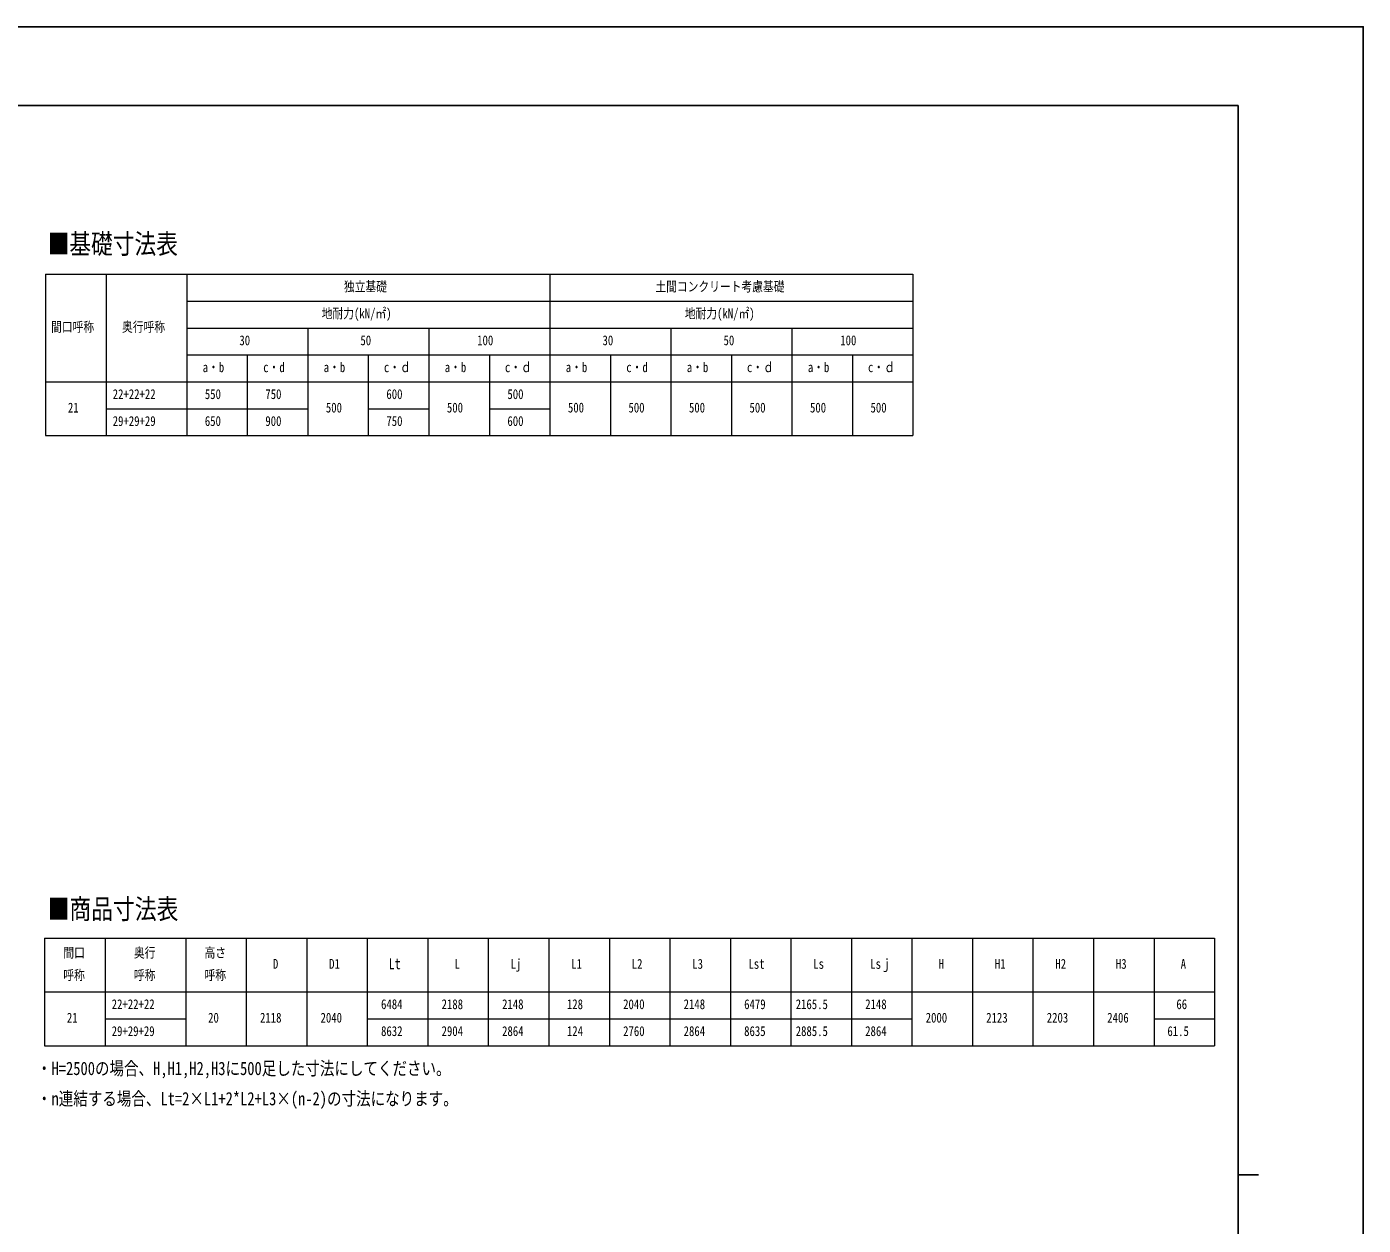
# Model space of a CAD drawing. Units: millimetres, scale not verified. Extents: x -12615 to 12615, y -8910 to 8910.
# Drawn here: x 2677 to 12615, y 0 to 8910 of the extents above; entities that cross this region are included whole.
import ezdxf
from ezdxf.enums import TextEntityAlignment as Align

# ---------------------------------------------------------------- set-up
doc = ezdxf.new("R2010")
doc.units = ezdxf.units.MM
doc.header["$LTSCALE"] = 40
doc.layers.add('0-1_TABLE1', color=7, linetype='Continuous', lineweight=18)
doc.layers.add('0-2_USER1', color=3, linetype='Continuous')
doc.layers.add('0-7_YKK_ZWAK', color=7, linetype='Continuous')
doc.styles.add('ＭＳ ゴシック', font='')
doc.styles.get('ＭＳ ゴシック').set_extended_font_data('MS Gothic')

msp = doc.modelspace()

# ---------------------------------------------------------------- linework, layer by layer
at = {"layer": '0-1_TABLE1'}
for p, q in [((2816.57, 7070.15), (9266.57, 7070.15)), ((2816.57, 7070.15), (2816.57, 5870.15)), ((3266.57, 7070.15), (3266.57, 5870.15)), ((3866.57, 7070.15), (3866.57, 5870.15)), ((6566.57, 7070.15), (6566.57, 5870.15)), ((3866.57, 6870.15), (9266.57, 6870.15)), ((3866.57, 6670.15), (9266.57, 6670.15)), ((4766.57, 6670.15), (4766.57, 5870.15)), ((5666.57, 6670.15), (5666.57, 5870.15)), ((7466.57, 6670.15), (7466.57, 5870.15)), ((8366.57, 6670.15), (8366.57, 5870.15)), ((3866.57, 6470.15), (9266.57, 6470.15)), ((5216.57, 6470.15), (5216.57, 5870.15)), ((6116.57, 6470.15), (6116.57, 5870.15)), ((7016.57, 6470.15), (7016.57, 5870.15)), ((7916.57, 6470.15), (7916.57, 5870.15)), ((8816.57, 6470.15), (8816.57, 5870.15)), ((2816.57, 6270.15), (9266.57, 6270.15)), ((3266.57, 6070.15), (4766.57, 6070.15)), ((5216.57, 6070.15), (5666.57, 6070.15)), ((6116.57, 6070.15), (6566.57, 6070.15)), ((2808.96, 2134.68), (11508.96, 2134.68)), ((2808.96, 2134.68), (2808.96, 1334.68)), ((3258.96, 2134.68), (3258.96, 1334.68)), ((3858.96, 2134.68), (3858.96, 1334.68)), ((4308.96, 2134.68), (4308.96, 1334.68)), ((4758.96, 2134.68), (4758.96, 1334.68)), ((5208.96, 2134.68), (5208.96, 1334.68)), ((5658.96, 2134.68), (5658.96, 1334.68)), ((6108.96, 2134.68), (6108.96, 1334.68)), ((6558.96, 2134.68), (6558.96, 1334.68)), ((7008.96, 2134.68), (7008.96, 1334.68)), ((7458.96, 2134.68), (7458.96, 1334.68)), ((7908.96, 2134.68), (7908.96, 1334.68)), ((8358.96, 2134.68), (8358.96, 1334.68)), ((8808.96, 2134.68), (8808.96, 1334.68)), ((9258.96, 2134.68), (9258.96, 1334.68)), ((9708.96, 2134.68), (9708.96, 1334.68)), ((10158.96, 2134.68), (10158.96, 1334.68)), ((10608.96, 2134.68), (10608.96, 1334.68)), ((11058.96, 2134.68), (11058.96, 1334.68)), ((11508.96, 2134.68), (11508.96, 1334.68)), ((2808.96, 1734.68), (11508.96, 1734.68)), ((3258.96, 1534.68), (3858.96, 1534.68)), ((5208.96, 1534.68), (9258.96, 1534.68)), ((11058.96, 1534.68), (11508.96, 1534.68)), ((2808.96, 1334.68), (11508.96, 1334.68))]:
    msp.add_line(p, q, dxfattribs=at)
for points in [[(9266.57, 7070.15), (9266.57, 6670.15), (9266.57, 5870.15)], [(4316.57, 6470.15), (4316.57, 6070.15), (4316.57, 5870.15)], [(2816.57, 5870.15), (3266.57, 5870.15), (6566.57, 5870.15), (9266.57, 5870.15)]]:
    msp.add_lwpolyline(points, dxfattribs=at)
at = {"layer": '0-7_YKK_ZWAK'}
for p, q in [((11685.06, 8325), (-11714.94, 8325)), ((11685.06, 8325), (11685.06, -7575)), ((11685.06, 375), (11835.06, 375))]:
    msp.add_line(p, q, dxfattribs=at)
msp.add_lwpolyline([(-12615, -8910), (12615, -8910), (12615, 8910), (-12615, 8910)], close=True, dxfattribs=at)

# ---------------------------------------------------------------- texts
at = {"layer": '0-1_TABLE1', "style": 'ＭＳ ゴシック', "width": 0.8}
for s, height, p in [('独立基礎', 73.31, (5035.24, 6920.15)), ('土間コンクリート考慮基礎', 73.31, (7351.24, 6920.15)), ('地耐力(kN/㎡)', 73.31, (4869.9, 6720.15)), ('地耐力(kN/㎡)', 73.31, (7569.9, 6720.15)), ('間口呼称', 73.31, (2857.57, 6620.15)), ('奥行呼称', 73.31, (3385.24, 6620.15)), ('30', 73.31, (4257.9, 6520.15)), ('50', 73.31, (5157.9, 6520.15)), ('100', 73.31, (6025.9, 6520.15)), ('30', 73.31, (6957.9, 6520.15)), ('50', 73.31, (7857.9, 6520.15)), ('100', 73.31, (8725.9, 6520.15)), ('a・b', 73.31, (3984.9, 6320.15)), ('c・d', 73.31, (4434.9, 6320.15)), ('a・b', 73.31, (4884.9, 6320.15)), ('c・ｄ', 73.31, (5332.24, 6320.15)), ('a・b', 73.31, (5784.9, 6320.15)), ('c・ｄ', 73.31, (6232.24, 6320.15)), ('a・b', 73.31, (6684.9, 6320.15)), ('c・d', 73.31, (7134.9, 6320.15)), ('a・b', 73.31, (7584.9, 6320.15)), ('c・ｄ', 73.31, (8032.24, 6320.15)), ('a・b', 73.31, (8484.9, 6320.15)), ('c・ｄ', 73.31, (8932.24, 6320.15)), ('22+22+22', 73.31, (3315.9, 6120.15)), ('550', 73.31, (4000.9, 6120.15)), ('750', 73.31, (4450.9, 6120.15)), ('600', 73.31, (5350.9, 6120.15)), ('500', 73.31, (6250.9, 6120.15)), ('21', 73.31, (2982.9, 6020.15)), ('500', 73.31, (4900.9, 6020.15)), ('500', 73.31, (5800.9, 6020.15)), ('500', 73.31, (6700.9, 6020.15)), ('500', 73.31, (7150.9, 6020.15)), ('500', 73.31, (7600.9, 6020.15)), ('500', 73.31, (8050.9, 6020.15)), ('500', 73.31, (8500.9, 6020.15)), ('500', 73.31, (8950.9, 6020.15)), ('29+29+29', 73.31, (3315.9, 5920.15)), ('650', 73.31, (4000.9, 5920.15)), ('900', 73.31, (4450.9, 5920.15)), ('750', 73.31, (5350.9, 5920.15)), ('600', 73.31, (6250.9, 5920.15)), ('間口', 73.31, (2948.63, 1968.01)), ('奥行', 73.31, (3473.63, 1968.01)), ('高さ', 73.31, (3998.63, 1968.01)), ('呼称', 73.31, (2948.63, 1801.34)), ('呼称', 73.31, (3473.63, 1801.34)), ('呼称', 73.31, (3998.63, 1801.34)), ('D', 73.31, (4507.29, 1884.68)), ('D1', 73.31, (4925.29, 1884.68)), ('Lt', 82.15, (5368.22, 1878.65)), ('L', 73.31, (5857.29, 1884.68)), ('Lj', 73.31, (6275.29, 1884.68)), ('L1', 73.31, (6725.29, 1884.68)), ('L2', 73.31, (7175.29, 1884.68)), ('L3', 73.31, (7625.29, 1884.68)), ('Lst', 73.31, (8043.29, 1884.68)), ('Ls', 73.31, (8525.29, 1884.68)), ('Lsｊ', 73.31, (8949.01, 1884.68)), ('H', 73.31, (9457.29, 1884.68)), ('H1', 73.31, (9875.29, 1884.68)), ('H2', 73.31, (10325.29, 1884.68)), ('H3', 73.31, (10775.29, 1884.68)), ('A', 73.31, (11257.29, 1884.68)), ('22+22+22', 73.31, (3308.29, 1584.68)), ('6484', 73.31, (5311.29, 1584.68)), ('2188', 73.31, (5761.29, 1584.68)), ('2148', 73.31, (6211.29, 1584.68)), ('128', 73.31, (6693.29, 1584.68)), ('2040', 73.31, (7111.29, 1584.68)), ('2148', 73.31, (7561.29, 1584.68)), ('6479', 73.31, (8011.29, 1584.68)), ('2165.5', 73.31, (8394.63, 1584.68)), ('2148', 73.31, (8911.29, 1584.68)), ('66', 73.31, (11225.29, 1584.68)), ('21', 73.31, (2975.29, 1484.68)), ('20', 73.31, (4025.29, 1484.68)), ('2118', 73.31, (4411.29, 1484.68)), ('2040', 73.31, (4861.29, 1484.68)), ('2000', 73.31, (9361.29, 1484.68)), ('2123', 73.31, (9811.29, 1484.68)), ('2203', 73.31, (10261.29, 1484.68)), ('2406', 73.31, (10711.29, 1484.68)), ('29+29+29', 73.31, (3308.29, 1384.68)), ('8632', 73.31, (5311.29, 1384.68)), ('2904', 73.31, (5761.29, 1384.68)), ('2864', 73.31, (6211.29, 1384.68)), ('124', 73.31, (6693.29, 1384.68)), ('2760', 73.31, (7111.29, 1384.68)), ('2864', 73.31, (7561.29, 1384.68)), ('8635', 73.31, (8011.29, 1384.68)), ('2885.5', 73.31, (8394.63, 1384.68)), ('2864', 73.31, (8911.29, 1384.68)), ('61.5', 73.31, (11158.63, 1384.68))]:
    msp.add_text(s, height=height, dxfattribs=at).set_placement(p, align=Align.BOTTOM_LEFT)
at = {"layer": '0-2_USER1', "style": 'ＭＳ ゴシック', "width": 0.8}
for s, height, p in [('■基礎寸法表', 147.9, (2832.21, 7177.91)), ('■商品寸法表', 148.5, (2832.12, 2232.4)), ('・H=2500の場合、H,H1,H2,H3に500足した寸法にしてください。', 98.97, (2752.81, 1086.94)), ('・n連結する場合、Lt=2×L1+2*L2+L3×(n-2)の寸法になります。', 98.97, (2752.81, 861.94))]:
    msp.add_text(s, height=height, dxfattribs=at).set_placement(p, align=Align.BOTTOM_LEFT)

doc.saveas('drawing.dxf')
